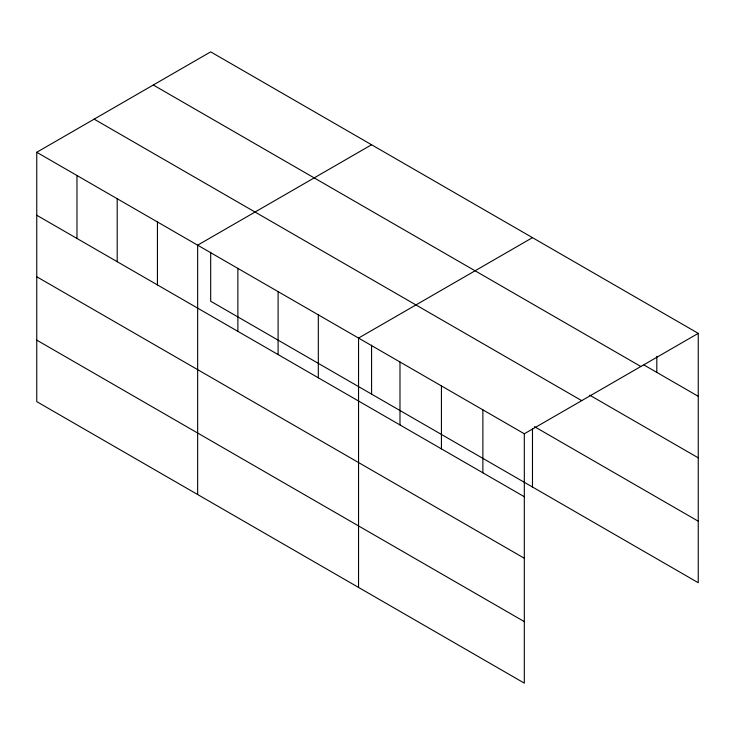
<?xml version="1.0" encoding="UTF-8"?>
<svg xmlns="http://www.w3.org/2000/svg" width="735" height="735" viewBox="0 0 735 735"><rect width="100%" height="100%" fill="white"/><g stroke="black" fill="none" stroke-linecap="round" stroke-linejoin="round"><path stroke-width="1.1" d="M36.75 152.283L524.321 433.779L524.321 683.137L36.75 401.641L36.75 152.283L210.679 51.863L698.25 333.359L698.25 582.717L210.679 301.221L210.679 252.243M371.579 144.758L197.651 245.178L197.651 494.536M532.48 237.653L358.542 338.072L358.542 587.43M524.321 433.779L698.25 333.359M643.979 364.983L698.25 396.321M153.284 85.003L640.856 366.499M589.709 395.164L698.25 457.831M94.144 119.144L581.716 400.639M534.446 426.64L698.25 521.207M36.75 215.245L524.321 496.731M36.75 276.755L524.321 558.251M36.75 340.13L524.321 621.626M656.805 356.365L656.805 372.388M532.48 428.909L532.48 487.011M482.877 409.854L482.877 472.807M441.432 385.921L441.432 448.883M399.987 361.997L399.987 424.959M371.579 345.138L371.579 394.116M318.319 314.846L318.319 377.808M278.096 291.62L278.096 354.582M237.874 268.404L237.874 331.356M157.428 221.952L157.428 284.914M117.196 198.726L117.196 261.688M76.973 175.509L76.973 238.462"/></g></svg>
